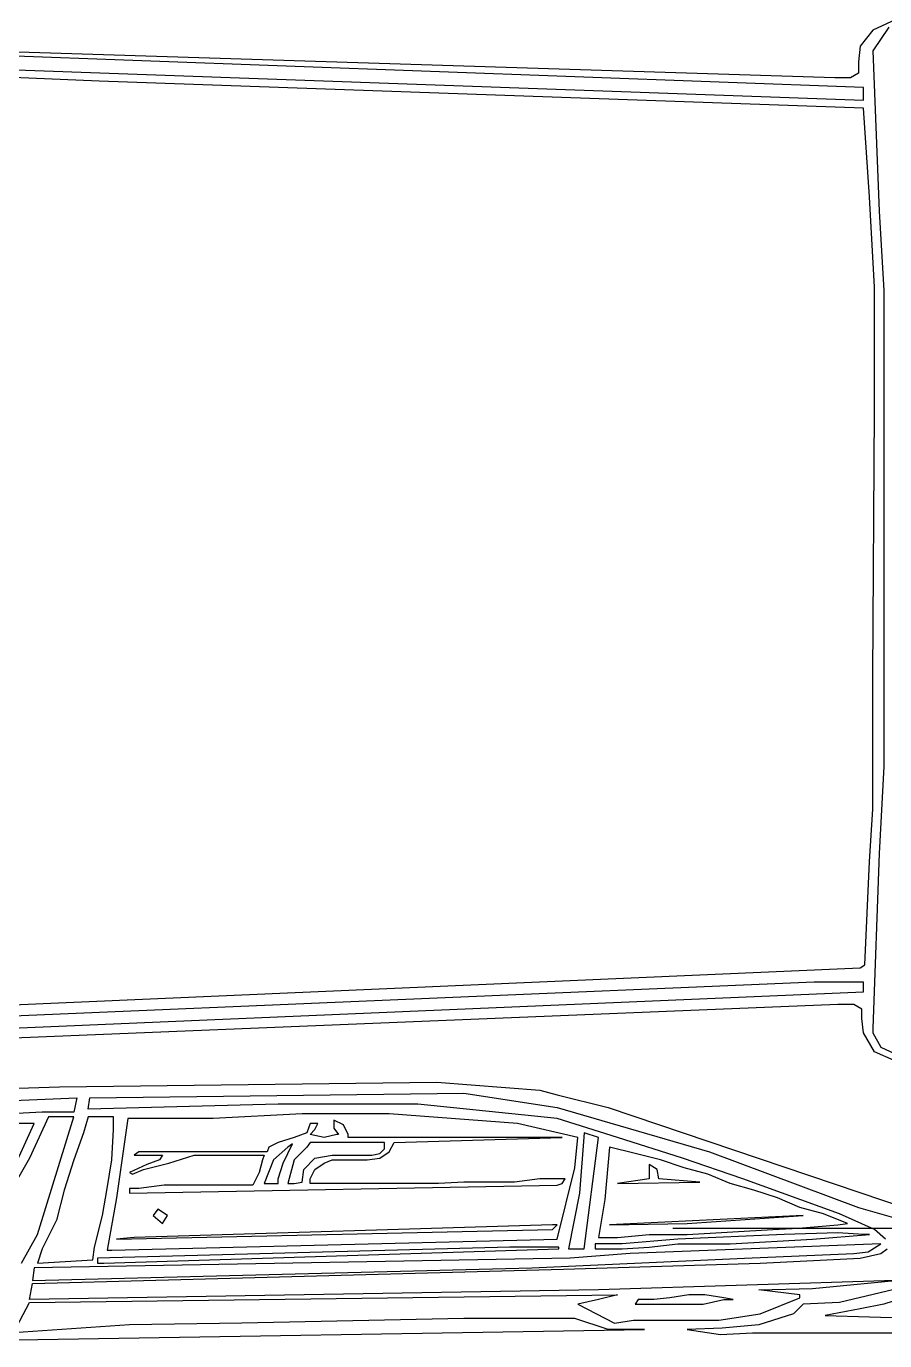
# Model space of a CAD drawing. Header units: millimetres. Extents: x 2646 to 50990, y 12226 to 40347.
# Drawn here: x 41326 to 42256, y 19280 to 20703 of the extents above; entities that cross this region are included whole.
import ezdxf

# ---------------------------------------------------------------- set-up
doc = ezdxf.new("R2010")
doc.units = ezdxf.units.MM

# ---------------------------------------------------------------- blocks, each defined once
blk = doc.blocks.new('A$C6BB90DA3')
at = {"linetype": 'Continuous'}
for p, q in [((3.4345, 1.5722), (3.3641, 1.5396)), ((3.3641, 1.5396), (3.3504, 1.5224)), ((3.3813, 1.543), (3.3641, 1.5172)), ((3.3504, 1.5224), (3.3487, 1.5053)), ((3.3539, 1.4778), (2.3292, 1.5156)), ((3.3229, 1.4881), (2.3995, 1.5172)), ((3.3641, 1.5172), (3.371, 1.3439)), ((2.2982, 1.5018), (3.3539, 1.4641)), ((2.5265, 1.4847), (2.3155, 1.4933)), ((3.3487, 1.4933), (3.3401, 1.4881)), ((3.3487, 1.5053), (3.3487, 1.4933)), ((3.3539, 1.4555), (2.5265, 1.4847)), ((3.3401, 1.4881), (3.3229, 1.4881)), ((3.3539, 1.4641), (3.3539, 1.4778)), ((3.3607, 1.3594), (3.3539, 1.4555)), ((3.3658, 1.2615), (3.3607, 1.3594)), ((3.371, 1.3439), (3.3761, 1.2581)), ((3.3658, 1.1276), (3.3658, 1.2615)), ((3.3761, 1.2581), (3.3761, 0.7431)), ((3.3641, 0.841), (3.3658, 1.1276)), ((3.3641, 0.6968), (3.3641, 0.841)), ((3.3761, 0.7431), (3.371, 0.6488)), ((3.3607, 0.6402), (3.3641, 0.6968)), ((3.3555, 0.5286), (3.3607, 0.6402)), ((3.371, 0.6488), (3.3641, 0.46)), ((3.3504, 0.5252), (3.3555, 0.5286)), ((2.324, 0.4806), (3.3504, 0.5252)), ((3.3006, 0.5098), (2.4133, 0.472)), ((2.4321, 0.46), (3.3539, 0.4994)), ((3.3539, 0.5098), (3.3006, 0.5098)), ((3.3539, 0.4994), (3.3539, 0.5098)), ((3.3264, 0.4857), (2.4012, 0.448)), ((3.3435, 0.4857), (3.3264, 0.4857)), ((3.3521, 0.4806), (3.3435, 0.4857)), ((3.3521, 0.4703), (3.3521, 0.4806)), ((3.3539, 0.4549), (3.3521, 0.4703)), ((3.3641, 0.46), (3.3641, 0.4549)), ((3.3658, 0.4343), (3.3539, 0.4549)), ((3.3641, 0.4549), (3.3727, 0.4394)), ((3.4362, 0.4033), (3.3658, 0.4343)), ((3.3727, 0.4394), (3.4174, 0.4188)), ((2.4836, 0.3965), (2.8921, 0.4016)), ((2.8921, 0.4016), (3.0037, 0.3931)), ((2.1129, 0.369), (2.5025, 0.3845)), ((2.2227, 0.3879), (2.4836, 0.3965)), ((2.5025, 0.3845), (2.499, 0.369)), ((2.5145, 0.3724), (2.5163, 0.3845)), ((2.5163, 0.3845), (2.9213, 0.3896)), ((2.9213, 0.3896), (3.0225, 0.3741)), ((3.0037, 0.3931), (3.0225, 0.3879)), ((3.0225, 0.3879), (3.0775, 0.3741)), ((2.7205, 0.3776), (2.5145, 0.3724)), ((2.8715, 0.3776), (2.7205, 0.3776)), ((3.0225, 0.3621), (2.8715, 0.3776)), ((3.0225, 0.3741), (3.1874, 0.3261)), ((3.0775, 0.3741), (3.4036, 0.2643)), ((2.4647, 0.369), (2.1094, 0.3502)), ((2.4235, 0.2849), (2.4562, 0.357)), ((2.4562, 0.357), (2.4287, 0.357)), ((2.4716, 0.3639), (2.451, 0.3192)), ((2.4596, 0.2369), (2.499, 0.3639)), ((2.499, 0.369), (2.4647, 0.369)), ((2.499, 0.3639), (2.4716, 0.3639)), ((2.5145, 0.3639), (2.5094, 0.3467)), ((2.542, 0.3639), (2.5145, 0.3639)), ((2.542, 0.3502), (2.542, 0.3639)), ((2.5574, 0.3621), (2.5454, 0.2763)), ((2.6501, 0.3621), (2.5574, 0.3621)), ((2.7462, 0.3673), (2.6501, 0.3621)), ((2.8406, 0.3673), (2.7462, 0.3673)), ((2.7548, 0.357), (2.7514, 0.3467)), ((2.7634, 0.357), (2.7548, 0.357)), ((2.76, 0.3502), (2.7634, 0.357)), ((2.7909, 0.3553), (2.7806, 0.3604)), ((2.7806, 0.3604), (2.7806, 0.3518)), ((2.9796, 0.357), (2.8406, 0.3673)), ((3.0449, 0.3416), (2.9796, 0.357)), ((3.0878, 0.3416), (3.0225, 0.3621)), ((2.5094, 0.3467), (2.499, 0.3175)), ((2.5402, 0.3175), (2.542, 0.3502)), ((2.7376, 0.3416), (2.7205, 0.3364)), ((2.7514, 0.3467), (2.7376, 0.3416)), ((2.7548, 0.345), (2.76, 0.3502)), ((2.7702, 0.3416), (2.7548, 0.345)), ((2.784, 0.345), (2.7702, 0.3416)), ((2.7806, 0.3518), (2.7857, 0.345)), ((2.7857, 0.345), (2.784, 0.345)), ((2.796, 0.345), (2.7909, 0.3553)), ((2.796, 0.3416), (2.796, 0.345)), ((3.0277, 0.3416), (2.796, 0.3416)), ((2.8458, 0.3364), (3.0277, 0.3416)), ((3.0415, 0.309), (3.0449, 0.3416)), ((3.0517, 0.3467), (3.0466, 0.2815)), ((3.0672, 0.3416), (3.0517, 0.3467)), ((3.0517, 0.2214), (3.0672, 0.3416)), ((3.1582, 0.3192), (3.0878, 0.3416)), ((2.7102, 0.3312), (2.7084, 0.3261)), ((2.7205, 0.3364), (2.7102, 0.3312)), ((2.7308, 0.3312), (2.7153, 0.3175)), ((2.7257, 0.3141), (2.7359, 0.3347)), ((2.7359, 0.3347), (2.7308, 0.3312)), ((2.7514, 0.3312), (2.7376, 0.3175)), ((2.7548, 0.3364), (2.7514, 0.3312)), ((2.8355, 0.3364), (2.7548, 0.3364)), ((2.8304, 0.3244), (2.8355, 0.3296)), ((2.8355, 0.3296), (2.8355, 0.3364)), ((2.8406, 0.3261), (2.8458, 0.3364)), ((3.0792, 0.3312), (3.0741, 0.2746)), ((3.1067, 0.3244), (3.0792, 0.3312)), ((2.451, 0.3192), (2.3858, 0.2059)), ((2.499, 0.3175), (2.4888, 0.2849)), ((2.5351, 0.2866), (2.5402, 0.3175)), ((2.5694, 0.3261), (2.5643, 0.3227)), ((2.5643, 0.3227), (2.5952, 0.3227)), ((2.7084, 0.3261), (2.5694, 0.3261)), ((2.5746, 0.3072), (2.6021, 0.3141)), ((2.5918, 0.3175), (2.578, 0.3124)), ((2.5952, 0.3227), (2.5918, 0.3175)), ((2.6021, 0.3141), (2.6295, 0.3227)), ((2.6295, 0.3227), (2.7051, 0.3227)), ((2.7033, 0.3175), (2.6999, 0.3038)), ((2.7051, 0.3227), (2.7033, 0.3175)), ((2.7153, 0.3175), (2.7051, 0.2918)), ((2.7205, 0.2969), (2.7257, 0.3141)), ((2.7376, 0.3175), (2.7308, 0.2918)), ((2.748, 0.3072), (2.76, 0.3192)), ((2.76, 0.3192), (2.7788, 0.3227)), ((2.76, 0.3072), (2.7702, 0.3141)), ((2.7702, 0.3141), (2.7788, 0.3175)), ((2.7788, 0.3227), (2.8217, 0.3227)), ((2.7788, 0.3175), (2.8166, 0.3175)), ((2.8166, 0.3175), (2.8304, 0.3192)), ((2.8217, 0.3227), (2.8304, 0.3244)), ((2.8304, 0.3192), (2.8406, 0.3261)), ((3.1341, 0.3175), (3.1067, 0.3244)), ((3.1599, 0.309), (3.1341, 0.3175)), ((3.2234, 0.2969), (3.1582, 0.3192)), ((3.1874, 0.3261), (3.3487, 0.266)), ((2.578, 0.3124), (2.5592, 0.3038)), ((2.5592, 0.3038), (2.5626, 0.3021)), ((2.5626, 0.3021), (2.5746, 0.3072)), ((2.6999, 0.3038), (2.693, 0.29)), ((2.7462, 0.2935), (2.748, 0.3072)), ((2.7548, 0.2969), (2.76, 0.3072)), ((3.0225, 0.2317), (3.0415, 0.309)), ((3.1307, 0.3072), (3.1221, 0.3124)), ((3.1221, 0.3124), (3.1221, 0.2969)), ((3.1324, 0.2969), (3.1307, 0.3072)), ((3.1856, 0.3021), (3.1599, 0.309)), ((3.2096, 0.2918), (3.1856, 0.3021)), ((2.4888, 0.2849), (2.4802, 0.2523)), ((2.53, 0.2574), (2.5351, 0.2866)), ((2.5592, 0.2815), (3.0225, 0.29)), ((2.5694, 0.2866), (2.5592, 0.2866)), ((2.5592, 0.2866), (2.5592, 0.2815)), ((2.5969, 0.29), (2.5694, 0.2866)), ((2.693, 0.29), (2.5969, 0.29)), ((2.7051, 0.2918), (2.7205, 0.2918)), ((2.7205, 0.2918), (2.7205, 0.2969)), ((2.7308, 0.2918), (2.7376, 0.2918)), ((2.7376, 0.2918), (2.7462, 0.2935)), ((2.7548, 0.2918), (2.7548, 0.2969)), ((2.8939, 0.2918), (2.7548, 0.2918)), ((2.9213, 0.2935), (2.8939, 0.2918)), ((2.9762, 0.2935), (2.9213, 0.2935)), ((3.0037, 0.2969), (2.9762, 0.2935)), ((3.0312, 0.2969), (3.0037, 0.2969)), ((3.0225, 0.29), (3.0277, 0.2918)), ((3.0277, 0.2918), (3.0312, 0.2969)), ((3.1221, 0.2969), (3.0878, 0.2918)), ((3.0878, 0.2918), (3.177, 0.2935)), ((3.177, 0.2935), (3.1324, 0.2969)), ((3.2354, 0.2849), (3.2096, 0.2918)), ((3.3281, 0.2592), (3.2234, 0.2969)), ((3.2611, 0.2763), (3.2354, 0.2849)), ((2.5454, 0.2763), (2.5351, 0.2197)), ((3.0466, 0.2815), (3.0346, 0.2214)), ((3.0741, 0.2746), (3.0672, 0.2334)), ((3.2852, 0.266), (3.2611, 0.2763)), ((2.5214, 0.2231), (2.53, 0.2574)), ((2.59, 0.2643), (2.5849, 0.2574)), ((2.5849, 0.2574), (2.5952, 0.2488)), ((2.6004, 0.2574), (2.59, 0.2643)), ((2.5952, 0.2488), (2.6004, 0.2574)), ((3.2886, 0.2574), (3.0792, 0.2471)), ((3.1633, 0.2488), (3.2886, 0.2574)), ((3.3109, 0.2592), (3.2852, 0.266)), ((3.3366, 0.2488), (3.3109, 0.2592)), ((3.3658, 0.242), (3.3281, 0.2592)), ((3.3487, 0.266), (3.3968, 0.2523)), ((2.4802, 0.2523), (2.4647, 0.2214)), ((2.5454, 0.2317), (3.0174, 0.242)), ((3.0174, 0.2471), (2.5643, 0.2334)), ((3.0174, 0.242), (3.0225, 0.2471)), ((3.0225, 0.2471), (3.0174, 0.2471)), ((3.0792, 0.2471), (3.1633, 0.2488)), ((3.1478, 0.2437), (3.776, 0.2437)), ((3.1633, 0.2369), (3.256, 0.242)), ((3.256, 0.242), (3.2835, 0.2437)), ((3.2835, 0.2437), (3.3264, 0.2471)), ((3.3264, 0.2471), (3.3366, 0.2488)), ((3.3778, 0.2317), (3.3658, 0.242)), ((2.4424, 0.2059), (2.4596, 0.2369)), ((2.5402, 0.2197), (3.0225, 0.2317)), ((2.5643, 0.2334), (2.5454, 0.2317)), ((3.0672, 0.2334), (3.0878, 0.2334)), ((3.0878, 0.2334), (3.1221, 0.2369)), ((3.153, 0.2317), (3.0929, 0.2265)), ((3.1221, 0.2369), (3.1633, 0.2369)), ((3.268, 0.2369), (3.153, 0.2317)), ((3.2096, 0.2265), (3.2989, 0.2317)), ((3.3264, 0.2386), (3.268, 0.2369)), ((3.2989, 0.2317), (3.3607, 0.2369)), ((3.3539, 0.2369), (3.3264, 0.2386)), ((3.3607, 0.2369), (3.3539, 0.2369)), ((2.4647, 0.2214), (2.4596, 0.2059)), ((2.5196, 0.2094), (2.5214, 0.2231)), ((2.9711, 0.2231), (2.5248, 0.2111)), ((2.5317, 0.2059), (3.0243, 0.2214)), ((2.5351, 0.2197), (2.5402, 0.2197)), ((3.0243, 0.2231), (2.9711, 0.2231)), ((3.0243, 0.2214), (3.0243, 0.2231)), ((3.0346, 0.2214), (3.0517, 0.2214)), ((3.1015, 0.2163), (3.0363, 0.2111)), ((3.0929, 0.2265), (3.0637, 0.2265)), ((3.0637, 0.2265), (3.0637, 0.2214)), ((3.0637, 0.2214), (3.0929, 0.2214)), ((3.0929, 0.2214), (3.1221, 0.2231)), ((3.3727, 0.2265), (3.1015, 0.2163)), ((3.1221, 0.2231), (3.153, 0.2265)), ((3.153, 0.2265), (3.2096, 0.2265)), ((3.2251, 0.2111), (3.3435, 0.2163)), ((3.3435, 0.2163), (3.359, 0.218)), ((3.3504, 0.2111), (3.3727, 0.2163)), ((3.359, 0.218), (3.3727, 0.2265)), ((3.3727, 0.2163), (3.3796, 0.2214)), ((2.4562, 0.2008), (2.4545, 0.1871)), ((2.4545, 0.1871), (2.9951, 0.2008)), ((3.0363, 0.2111), (2.4562, 0.2008)), ((2.4596, 0.2059), (2.5196, 0.2094)), ((2.5248, 0.2111), (2.5248, 0.2059)), ((2.5248, 0.2059), (2.5317, 0.2059)), ((2.9951, 0.2008), (3.2251, 0.2111)), ((3.0294, 0.1991), (3.2423, 0.2059)), ((3.2423, 0.2059), (3.3504, 0.2111)), ((2.4545, 0.1837), (3.0294, 0.1991)), ((3.3882, 0.1871), (3.0672, 0.1768)), ((3.2989, 0.1785), (3.3882, 0.1871)), ((2.451, 0.1665), (2.4545, 0.1837)), ((3.0672, 0.1768), (2.451, 0.1665)), ((2.451, 0.1631), (3.0878, 0.1716)), ((3.0878, 0.1716), (3.0672, 0.1665)), ((3.165, 0.1716), (3.1445, 0.1682)), ((3.1822, 0.1716), (3.165, 0.1716)), ((3.2028, 0.1682), (3.1822, 0.1716)), ((3.2406, 0.1768), (3.2989, 0.1785)), ((3.2852, 0.1716), (3.2406, 0.1768)), ((3.2852, 0.1682), (3.2852, 0.1716)), ((3.4139, 0.1837), (3.3281, 0.1631)), ((3.4242, 0.1768), (3.3761, 0.1613)), ((2.4339, 0.1304), (2.451, 0.1631)), ((3.0672, 0.1665), (3.0449, 0.1613)), ((3.0449, 0.1613), (3.0843, 0.1408)), ((3.1101, 0.1665), (3.1067, 0.1613)), ((3.1067, 0.1613), (3.1805, 0.1613)), ((3.1272, 0.1665), (3.1101, 0.1665)), ((3.1445, 0.1682), (3.1272, 0.1665)), ((3.1805, 0.1613), (3.2028, 0.1665)), ((3.2131, 0.1665), (3.2028, 0.1682)), ((3.2028, 0.1665), (3.2131, 0.1665)), ((3.2423, 0.151), (3.2852, 0.1682)), ((3.2886, 0.1613), (3.2783, 0.151)), ((3.3281, 0.1631), (3.2886, 0.1613)), ((3.3761, 0.1613), (3.3504, 0.1562)), ((2.9213, 0.1459), (2.681, 0.1408)), ((3.0415, 0.1459), (2.9213, 0.1459)), ((3.0775, 0.1339), (3.0415, 0.1459)), ((3.0843, 0.1408), (3.1049, 0.1441)), ((3.1049, 0.1441), (3.1976, 0.1441)), ((3.1976, 0.1441), (3.2423, 0.151)), ((3.2783, 0.151), (3.2406, 0.139)), ((3.3504, 0.1562), (3.3127, 0.1493)), ((3.3127, 0.1493), (3.419, 0.1459)), ((2.3721, 0.1218), (3.117, 0.1339)), ((2.5592, 0.139), (2.4339, 0.1304)), ((2.681, 0.1408), (2.5592, 0.139)), ((3.117, 0.1339), (3.0775, 0.1339)), ((3.2011, 0.1356), (3.1633, 0.1339)), ((3.1633, 0.1339), (3.1994, 0.1287)), ((3.1994, 0.1287), (3.2337, 0.1304)), ((3.2406, 0.139), (3.2011, 0.1356)), ((3.2337, 0.1304), (3.5341, 0.1304))]:
    blk.add_line(p, q, dxfattribs=at)

msp = doc.modelspace()

# ---------------------------------------------------------------- block references
at = {"xscale": 1000, "yscale": 1000, "zscale": 1000}
msp.add_blockref('A$C6BB90DA3', (38878.7, 19158.6), dxfattribs=at)

doc.saveas('drawing.dxf')
